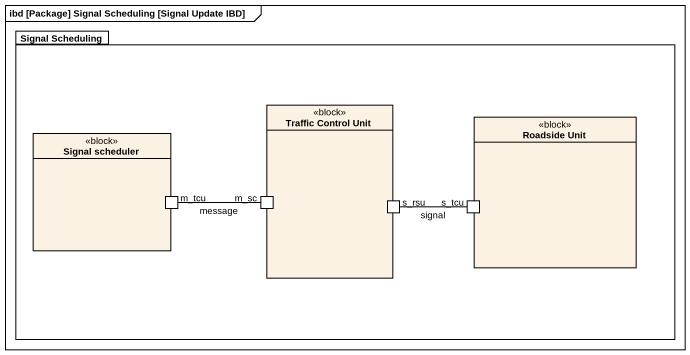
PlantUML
@startuml
mainframe ibd [Package] Signal Scheduling [Signal Update IBD]
package "Signal Scheduling" as Signal_Scheduling {
  rectangle "Traffic Control Unit" as Traffic_Control_Unit <<block>> {
    port m_sc
    port s_rsu
  }
  rectangle "Roadside Unit" as Roadside_Unit <<block>> {
    port s_tcu
  }
  rectangle "Signal scheduler" as Signal_scheduler <<block>> {
    port m_tcu
  }
}
m_sc -left- m_tcu : message
s_rsu -right- s_tcu : signal
@enduml
